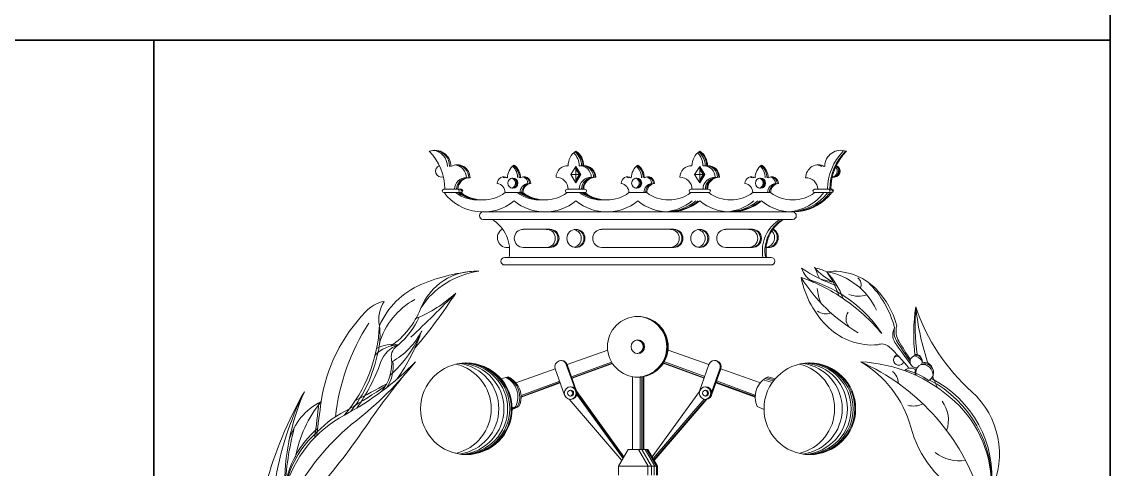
# Paper-space layout 'A3 horizontal' of a CAD drawing. Header units: millimetres. Extents: x 0 to 410, y 0 to 287.
# Drawn here: x 387.24 to 410, y 55.03 to 64.38 of the extents above; entities that cross this region are included whole.
import ezdxf

# ---------------------------------------------------------------- set-up
doc = ezdxf.new("R2010")
doc.units = ezdxf.units.MM
doc.layers.add('Cajetin y formato', color=7, linetype='Continuous', lineweight=35)

# ---------------------------------------------------------------- blocks, each defined once
blk = doc.blocks.new('Formato A3')
at = {"layer": 'Cajetin y formato'}
for p, q in [((410, 10), (410, 287)), ((225, 64), (410, 64)), ((390, 40), (390, 64))]:
    blk.add_line(p, q, dxfattribs=at)
at = {"layer": 'Cajetin y formato', "lineweight": 13}
for p, q in [((398.827, 61.356), (398.722, 61.186)), ((398.827, 61.356), (398.932, 61.186)), ((398.827, 61.356), (398.827, 61.016)), ((398.827, 61.336), (398.92, 61.186)), ((398.827, 61.303), (398.9, 61.186)), ((401.416, 61.356), (401.311, 61.186)), ((401.416, 61.356), (401.521, 61.186)), ((401.416, 61.356), (401.416, 61.016)), ((401.416, 61.336), (401.509, 61.186)), ((401.416, 61.303), (401.488, 61.186)), ((398.722, 61.186), (398.827, 61.016)), ((398.827, 61.186), (398.722, 61.186)), ((398.9, 61.186), (398.827, 61.068)), ((398.92, 61.186), (398.827, 61.035)), ((398.932, 61.186), (398.827, 61.016)), ((398.827, 61.186), (398.932, 61.186)), ((401.311, 61.186), (401.416, 61.016)), ((401.416, 61.186), (401.311, 61.186)), ((401.488, 61.186), (401.416, 61.068)), ((401.509, 61.186), (401.416, 61.035)), ((401.521, 61.186), (401.416, 61.016)), ((401.416, 61.186), (401.521, 61.186)), ((396.427, 60.879), (396.07, 60.879)), ((396.427, 60.809), (396.07, 60.809)), ((397.348, 60.809), (397.721, 60.809)), ((398.643, 60.881), (399.015, 60.881)), ((398.643, 60.809), (399.015, 60.809)), ((399.937, 60.809), (400.31, 60.809)), ((401.231, 60.881), (401.604, 60.881)), ((401.231, 60.809), (401.604, 60.809)), ((402.525, 60.809), (402.898, 60.809)), ((403.82, 60.879), (404.176, 60.879)), ((403.82, 60.809), (404.176, 60.809)), ((396.888, 60.406), (400.123, 60.406)), ((403.359, 60.406), (400.123, 60.406)), ((396.888, 60.25), (400.123, 60.25)), ((403.359, 60.25), (400.123, 60.25)), ((397.729, 60.043), (398.286, 60.043)), ((400.123, 60.043), (399.37, 60.043)), ((400.123, 60.043), (400.877, 60.043)), ((402.518, 60.043), (401.961, 60.043)), ((397.729, 59.664), (398.286, 59.664)), ((400.123, 59.664), (399.37, 59.664)), ((400.123, 59.664), (400.877, 59.664)), ((402.518, 59.664), (401.961, 59.664)), ((400.123, 59.452), (397.338, 59.452)), ((400.123, 59.452), (402.909, 59.452)), ((400.123, 59.297), (397.338, 59.297)), ((400.123, 59.297), (402.909, 59.297)), ((398.647, 57.214), (399.493, 57.513)), ((401.61, 57.214), (400.754, 57.517)), ((397.572, 56.834), (398.398, 57.126)), ((398.593, 56.573), (398.398, 57.126)), ((398.803, 56.718), (398.628, 57.214)), ((398.82, 56.701), (398.639, 57.214)), ((398.842, 56.661), (398.647, 57.214)), ((398.738, 56.956), (399.575, 57.265)), ((398.748, 56.938), (399.586, 57.247)), ((398.748, 56.927), (399.592, 57.238)), ((401.508, 56.927), (400.656, 57.241)), ((401.513, 56.939), (400.661, 57.254)), ((401.521, 56.963), (400.669, 57.277)), ((401.415, 56.661), (401.61, 57.214)), ((401.663, 56.573), (401.859, 57.126)), ((401.667, 56.649), (401.836, 57.126)), ((401.67, 56.631), (401.845, 57.126)), ((402.685, 56.834), (401.859, 57.126)), ((397.265, 56.913), (397.411, 56.957)), ((400.01, 56.961), (400.01, 55.441)), ((400.17, 56.961), (400.17, 55.441)), ((400.206, 56.961), (400.206, 55.441)), ((400.232, 56.961), (400.232, 55.441)), ((400.247, 56.961), (400.247, 55.441)), ((402.946, 56.873), (402.8, 56.917)), ((402.974, 56.896), (402.828, 56.939)), ((402.991, 56.913), (402.845, 56.957)), ((397.681, 56.566), (398.49, 56.865)), ((397.681, 56.543), (398.497, 56.845)), ((397.681, 56.532), (398.501, 56.835)), ((402.576, 56.532), (401.756, 56.835)), ((402.58, 56.545), (401.76, 56.848)), ((402.589, 56.568), (401.769, 56.871)), ((402.912, 56.845), (402.766, 56.888)), ((399.79, 55.211), (398.688, 56.489)), ((399.833, 55.286), (398.846, 56.648)), ((399.814, 55.253), (398.846, 56.589)), ((399.824, 55.271), (398.85, 56.617)), ((400.424, 55.286), (401.41, 56.648)), ((400.444, 55.252), (401.51, 56.489)), ((400.459, 55.224), (401.547, 56.486)), ((400.467, 55.211), (401.569, 56.489)), ((397.496, 56.303), (397.572, 56.335)), ((397.496, 56.286), (397.61, 56.335)), ((397.496, 56.275), (397.636, 56.335)), ((402.761, 56.275), (402.621, 56.335)), ((399.721, 55.093), (399.922, 55.441)), ((399.922, 55.441), (400.128, 55.441)), ((400.334, 55.441), (400.128, 55.441)), ((400.341, 55.093), (400.14, 55.441)), ((400.409, 55.093), (400.208, 55.441)), ((400.476, 55.093), (400.275, 55.441)), ((400.51, 55.093), (400.309, 55.441)), ((400.535, 55.093), (400.334, 55.441)), ((399.721, 55.093), (400.128, 55.093)), ((399.721, 54.905), (399.721, 55.093)), ((400.535, 55.093), (400.128, 55.093)), ((400.333, 54.905), (400.333, 55.093)), ((400.409, 54.905), (400.409, 55.093)), ((400.468, 54.905), (400.468, 55.093)), ((400.51, 54.905), (400.51, 55.093)), ((400.535, 54.905), (400.535, 55.093))]:
    blk.add_line(p, q, dxfattribs=at)
at = {"layer": 'Cajetin y formato'}
blk.add_lwpolyline([(225, 64), (225, 10), (410, 10), (410, 64)], dxfattribs=at)
at = {"layer": 'Cajetin y formato', "lineweight": 13}
for centre, radius in [((397.511, 61.008), 0.105), ((400.099, 61.008), 0.105), ((402.688, 61.008), 0.105), ((398.828, 59.853), 0.189), ((401.419, 59.853), 0.189), ((400.123, 57.586), 0.635), ((400.123, 57.586), 0.142), ((396.538, 56.29), 0.958), ((403.719, 56.29), 0.958), ((398.718, 56.617), 0.132), ((398.718, 56.617), 0.0626), ((401.539, 56.617), 0.132), ((401.539, 56.617), 0.0626)]:
    blk.add_circle(centre, radius, dxfattribs=at)
for centre, radius, start, end in [((395.878, 61.359), 0.337, 0, 110.5678), ((394.963, 60.879), 1.126, 0.0474, 44.9776), ((395.805, 61.359), 0.337, 0, 83.735), ((395.851, 61.359), 0.337, 0, 87.7257), ((399.034, 61.372), 0.368, 123.9274, 180), ((398.624, 61.372), 0.368, 0, 56.0726), ((401.623, 61.372), 0.368, 123.9274, 180), ((401.212, 61.372), 0.368, 0, 56.0726), ((404.368, 61.359), 0.337, 69.4322, 180), ((405.216, 60.879), 1.126, 135.0224, 179.9526), ((405.263, 60.879), 1.126, 135.0224, 179.9526), ((405.283, 60.879), 1.126, 135.0224, 179.9526), ((398.529, 61.372), 0.368, 0, 46.6209), ((398.578, 61.372), 0.368, 0, 51.6766), ((398.606, 61.372), 0.368, 0, 54.4107), ((401.117, 61.372), 0.368, 0, 46.6209), ((401.166, 61.372), 0.368, 0, 51.6766), ((401.195, 61.372), 0.368, 0, 54.4107), ((396.019, 61.259), 0.126, 111.4749, 288.1112), ((396.344, 61.12), 0.271, 0, 118.3292), ((396.27, 61.12), 0.271, 0, 82.1956), ((396.317, 61.12), 0.271, 0, 87.1697), ((397.729, 61.117), 0.331, 125.9765, 180), ((397.28, 61.117), 0.331, 0, 47.2049), ((397.316, 61.117), 0.331, 0, 51.3748), ((397.34, 61.117), 0.331, 0, 54.0235), ((398.656, 61.13), 0.242, 87.5947, 180), ((398.907, 61.13), 0.242, 0, 92.4053), ((398.956, 61.13), 0.242, 0, 92.4053), ((398.984, 61.13), 0.242, 0, 92.4053), ((399.002, 61.13), 0.242, 0, 92.4053), ((400.318, 61.117), 0.331, 125.9765, 180), ((399.868, 61.117), 0.331, 0, 47.2049), ((399.905, 61.117), 0.331, 0, 51.3748), ((399.929, 61.117), 0.331, 0, 54.0235), ((401.245, 61.13), 0.242, 87.5947, 180), ((401.496, 61.13), 0.242, 0, 92.4053), ((401.545, 61.13), 0.242, 0, 92.4053), ((401.573, 61.13), 0.242, 0, 92.4053), ((401.59, 61.13), 0.242, 0, 92.4053), ((402.906, 61.117), 0.331, 125.9765, 180), ((402.457, 61.117), 0.331, 0, 47.2049), ((402.493, 61.117), 0.331, 0, 51.3748), ((402.517, 61.117), 0.331, 0, 54.0235), ((403.903, 61.12), 0.271, 61.6708, 180), ((403.836, 61.12), 0.271, 61.6708, 82.9086), ((403.882, 61.12), 0.271, 61.6708, 87.8231), ((404.216, 61.259), 0.126, 256.994, 63.8146), ((404.195, 61.259), 0.126, 265.962, 55.5194), ((404.164, 61.259), 0.126, 280.6316, 41.8631), ((404.227, 61.259), 0.126, 251.8888, 68.5251), ((396.53, 60.879), 0.241, 87.29, 180), ((396.576, 60.879), 0.241, 87.29, 180), ((396.603, 60.879), 0.241, 87.29, 180), ((397.323, 61.002), 0.138, 57.0101, 180), ((397.153, 60.809), 0.195, 360, 80.4594), ((397.262, 61.002), 0.138, 57.0101, 77.2533), ((397.299, 61.002), 0.138, 57.0101, 84.9367), ((397.46, 61.008), 0.105, 283.8341, 76.1659), ((397.483, 61.008), 0.105, 277.6789, 82.3211), ((397.5, 61.008), 0.105, 272.8217, 87.1783), ((397.856, 60.809), 0.195, 99.5406, 180), ((397.746, 61.002), 0.138, 0, 122.9899), ((397.892, 60.809), 0.195, 99.5406, 180), ((397.685, 61.002), 0.138, 0, 77.2533), ((397.916, 60.809), 0.195, 99.5406, 180), ((397.722, 61.002), 0.138, 0, 84.9367), ((398.417, 60.881), 0.249, 360, 90.7689), ((399.146, 60.881), 0.249, 89.2311, 180), ((399.195, 60.881), 0.249, 89.2311, 180), ((399.223, 60.881), 0.249, 89.2311, 180), ((399.241, 60.881), 0.249, 89.2311, 180), ((399.912, 61.002), 0.138, 57.0101, 180), ((399.742, 60.809), 0.195, 360, 80.4594), ((399.851, 61.002), 0.138, 57.0101, 77.2533), ((399.887, 61.002), 0.138, 57.0101, 84.9367), ((400.049, 61.008), 0.105, 283.8341, 76.1659), ((400.071, 61.008), 0.105, 277.6789, 82.3211), ((400.089, 61.008), 0.105, 272.8217, 87.1783), ((400.444, 60.809), 0.195, 99.5406, 180), ((400.335, 61.002), 0.138, 0, 122.9899), ((400.481, 60.809), 0.195, 99.5406, 180), ((400.274, 61.002), 0.138, 0, 77.2533), ((400.505, 60.809), 0.195, 99.5406, 180), ((400.31, 61.002), 0.138, 0, 84.9367), ((401.006, 60.881), 0.249, 360, 90.7689), ((401.735, 60.881), 0.249, 89.2311, 180), ((401.784, 60.881), 0.249, 89.2311, 180), ((401.812, 60.881), 0.249, 89.2311, 180), ((401.829, 60.881), 0.249, 89.2311, 180), ((402.5, 61.002), 0.138, 57.0101, 180), ((402.33, 60.809), 0.195, 360, 80.4594), ((402.44, 61.002), 0.138, 57.0101, 77.2533), ((402.476, 61.002), 0.138, 57.0101, 84.9367), ((402.637, 61.008), 0.105, 283.8341, 76.1659), ((402.66, 61.008), 0.105, 277.6789, 82.3211), ((402.677, 61.008), 0.105, 272.8217, 87.1783), ((403.033, 60.809), 0.195, 99.5406, 180), ((402.923, 61.002), 0.138, 0, 122.9899), ((403.069, 60.809), 0.195, 99.5406, 180), ((402.862, 61.002), 0.138, 0, 77.2533), ((403.093, 60.809), 0.195, 99.5406, 180), ((402.899, 61.002), 0.138, 0, 84.9367), ((403.643, 60.879), 0.241, 360, 92.71), ((396.07, 60.844), 0.0351, 90, 270), ((396.888, 61.436), 1.03, 217.4875, 308.9217), ((396.775, 61.436), 0.778, 233.6848, 274.1558), ((396.353, 60.844), 0.0351, 270, 90), ((396.824, 61.436), 0.778, 233.6848, 272.3573), ((396.857, 61.436), 0.778, 233.6848, 271.1223), ((396.4, 60.844), 0.0351, 270, 90), ((396.427, 60.844), 0.0351, 270, 90), ((396.888, 61.436), 0.778, 233.6848, 306.3152), ((398.069, 61.436), 0.778, 233.6848, 274.1558), ((398.118, 61.436), 0.778, 233.6848, 272.3573), ((398.151, 61.436), 0.778, 233.6848, 271.1223), ((398.182, 61.436), 0.778, 233.6848, 306.3152), ((398.643, 60.845), 0.0356, 90, 270), ((399.363, 61.436), 0.778, 233.6848, 274.1558), ((399.412, 61.436), 0.778, 233.6848, 272.3573), ((399.446, 61.436), 0.778, 233.6848, 271.1223), ((399.015, 60.845), 0.0356, 270, 90), ((399.476, 61.436), 0.778, 233.6848, 306.3152), ((400.77, 61.436), 0.778, 233.6848, 306.3152), ((401.231, 60.845), 0.0356, 90, 270), ((401.604, 60.845), 0.0356, 270, 90), ((402.065, 61.436), 0.778, 233.6848, 306.3152), ((403.359, 61.436), 1.03, 231.0783, 322.5125), ((403.359, 61.436), 0.778, 233.6848, 306.3152), ((403.198, 61.436), 1.03, 274.4844, 322.5125), ((403.276, 61.436), 1.03, 272.2951, 322.5125), ((403.327, 61.436), 1.03, 270.8741, 322.5125), ((403.82, 60.844), 0.0351, 90, 270), ((404.109, 60.844), 0.0351, 270, 90), ((404.156, 60.844), 0.0351, 270, 90), ((404.176, 60.844), 0.0351, 270, 90), ((398.182, 61.436), 1.03, 231.0783, 308.9217), ((399.476, 61.436), 1.03, 231.0783, 308.9217), ((400.77, 61.436), 1.03, 231.0783, 308.9217), ((400.609, 61.436), 1.03, 274.4844, 308.9217), ((400.688, 61.436), 1.03, 272.2951, 308.9217), ((400.739, 61.436), 1.03, 270.8741, 308.9217), ((402.065, 61.436), 1.03, 231.0783, 308.9217), ((401.904, 61.436), 1.03, 274.4844, 308.9217), ((401.982, 61.436), 1.03, 272.2951, 308.9217), ((402.033, 61.436), 1.03, 270.8741, 308.9217), ((396.888, 60.328), 0.0779, 90, 270), ((403.359, 60.328), 0.0779, 270, 90), ((396.678, 59.592), 0.765, 349.4489, 59.401), ((403.492, 59.592), 0.765, 120.599, 190.5511), ((403.546, 59.592), 0.765, 120.599, 190.5511), ((403.568, 59.592), 0.765, 120.599, 190.5511), ((397.396, 59.869), 0.209, 120.0982, 282.0362), ((397.729, 59.853), 0.189, 90, 270), ((398.209, 59.853), 0.189, 270, 90), ((398.264, 59.853), 0.189, 270, 90), ((398.286, 59.853), 0.189, 270, 90), ((398.751, 59.853), 0.189, 281.6576, 78.3424), ((398.806, 59.853), 0.189, 273.3097, 86.6903), ((399.37, 59.853), 0.189, 90, 270), ((400.8, 59.853), 0.189, 270, 90), ((400.855, 59.853), 0.189, 270, 90), ((400.877, 59.853), 0.189, 270, 90), ((401.342, 59.853), 0.189, 281.6576, 78.3424), ((401.397, 59.853), 0.189, 273.3097, 86.6903), ((401.961, 59.853), 0.189, 90, 270), ((402.441, 59.853), 0.189, 270, 90), ((402.496, 59.853), 0.189, 270, 90), ((402.518, 59.853), 0.189, 270, 90), ((402.85, 59.869), 0.209, 257.9638, 59.9018), ((402.829, 59.869), 0.209, 263.9636, 55.0431), ((402.774, 59.869), 0.209, 279.0748, 42.5408), ((397.338, 59.374), 0.0776, 90, 270), ((402.909, 59.374), 0.0776, 270, 90), ((405.214, 61.635), 2.924, 235.241, 251.5698), ((404.032, 59.387), 0.509, 197.5886, 243.3759), ((404.841, 60.167), 1.383, 222.0387, 242.7492), ((403.46, 57.753), 1.53, 66.4536, 76.6456), ((401.553, 58.057), 2.552, 22.0071, 27.6474), ((396.738, 57.924), 1.245, 87.1444, 158.4711), ((396.953, 55.751), 3.421, 92.558, 113.5017), ((397.038, 57.445), 1.739, 97.8717, 146.2715), ((406.437, 60.843), 3.417, 211.9589, 240.088), ((402.356, 55.595), 3.638, 55.3543, 71.0299), ((405.434, 59.392), 1.928, 190.6666, 226.8393), ((402.899, 56.313), 2.795, 33.7197, 72.9073), ((404.648, 61.211), 2.315, 251.6495, 260.0214), ((404.224, 57.939), 1.227, 44.2322, 97.1555), ((402.63, 58.103), 1.785, 17.8946, 36.1416), ((403.829, 57.764), 1.412, 24.744, 80.1147), ((402.868, 58.035), 1.644, 19.8775, 42.9392), ((404.601, 58.883), 0.19, 337.8664, 49.1821), ((396.261, 57.341), 1.687, 113.5017, 156.0589), ((404.991, 58.917), 1.123, 185.8221, 201.4835), ((403.467, 57.444), 2.095, 14.857, 45.3649), ((403.864, 57.588), 1.729, 14.6513, 44.2322), ((394.934, 57.883), 0.662, 99.9433, 139.4189), ((395.38, 58.16), 0.674, 146.209, 191.4992), ((396.161, 57.254), 1.494, 117.9975, 164.2904), ((370.99, 83.546), 35.472, 313.4343, 315.5563), ((386.756, 64.901), 11.39, 319.8454, 327.0622), ((394.443, 60.725), 2.752, 292.1998, 312.8609), ((402.067, 55.177), 4.146, 40.416, 55.3543), ((404.74, 59.203), 0.559, 248.559, 287.9046), ((396.842, 55.954), 3.373, 135.6062, 171.6884), ((393.992, 59.007), 1.706, 304.6477, 338.4711), ((404.058, 58.584), 0.309, 235.3428, 289.9911), ((404.734, 58.17), 0.258, 146.5976, 219.5115), ((409.88, 57.843), 3.988, 171.679, 186.3392), ((411.017, 58.069), 5.095, 176.0496, 187.2952), ((411.405, 58.99), 5.501, 185.9493, 198.8327), ((409.918, 59.775), 4.208, 198.7833, 228.0549), ((398.267, 55.633), 4.493, 146.9834, 173.8098), ((394.024, 58.899), 1.677, 310.6952, 335.63), ((400.092, 57.586), 0.635, 271.4004, 88.5996), ((400.11, 57.586), 0.635, 270.6001, 89.3999), ((391.622, 58.159), 3.1, 319.8482, 357.5338), ((393.201, 57.827), 1.532, 346.3132, 7.4613), ((393.256, 58.886), 2.539, 311.7099, 337.67), ((394.289, 58.568), 1.466, 297.9268, 333.8272), ((392.066, 59.1), 3.729, 324.0238, 341.5805), ((405.031, 58.963), 1.34, 226.8393, 274.6114), ((405.735, 57.835), 0.283, 148.9817, 213.6762), ((405.833, 57.892), 0.352, 165.3013, 211.0944), ((405.932, 57.912), 0.411, 164.0495, 210.8495), ((395.148, 56.903), 0.725, 92.367, 135.4695), ((394.999, 56.96), 0.678, 79.8764, 119.8354), ((395.312, 57.057), 0.602, 108.82, 160.2708), ((395.259, 57.372), 0.291, 118.9, 187.3769), ((400.092, 57.586), 0.142, 276.2749, 83.7251), ((400.11, 57.586), 0.142, 272.6849, 87.3151), ((405.225, 57.423), 0.222, 47.4792, 113.0121), ((402.871, 54.855), 3.706, 37.991, 47.4792), ((413.229, 62.828), 9.288, 213.6762, 217.1801), ((410.134, 60.486), 5.374, 211.0944, 216.5148), ((413.773, 62.596), 9.544, 210.8495, 213.5712), ((391.897, 58.002), 2.84, 321.3433, 349.0169), ((405.579, 57.312), 0.11, 106.3181, 338.0909), ((405.539, 57.312), 0.0787, 44.0095, 132.1151), ((405.943, 57.276), 0.129, 335.1404, 280.0193), ((405.866, 57.162), 0.237, 29.5811, 82.4184), ((405.94, 57.298), 0.126, 12.1717, 101.4462), ((391.015, 61.669), 6.262, 298.3783, 315.3897), ((389.508, 62.035), 7.634, 308.165, 321.3919), ((391.052, 58.585), 3.924, 324.4513, 340.2708), ((406.637, 47.622), 14.755, 139.1617, 145.8383), ((394.106, 57.223), 0.871, 319.194, 7.3769), ((394.231, 57.179), 0.78, 325.3645, 8.0161), ((396.099, 56.29), 0.958, 283.2366, 76.7634), ((396.258, 56.29), 0.958, 278.3959, 81.6041), ((396.366, 56.29), 0.958, 275.1405, 84.8595), ((396.442, 56.29), 0.958, 272.8532, 87.1468), ((396.487, 56.29), 0.958, 271.5212, 88.4788), ((396.519, 56.29), 0.958, 270.5704, 89.4296), ((398.522, 57.17), 0.132, 19.478, 199.478), ((398.503, 57.17), 0.132, 19.478, 85.8981), ((398.514, 57.17), 0.132, 19.478, 88.2432), ((401.712, 57.17), 0.132, 157.2223, 160.522), ((401.721, 57.17), 0.132, 158.5429, 160.522), ((401.734, 57.17), 0.132, 340.522, 160.522), ((401.712, 57.17), 0.132, 340.522, 85.0487), ((401.721, 57.17), 0.132, 340.522, 87.0316), ((403.28, 56.29), 0.958, 283.2366, 76.7634), ((403.439, 56.29), 0.958, 278.3959, 81.6041), ((403.547, 56.29), 0.958, 275.1405, 84.8595), ((403.624, 56.29), 0.958, 272.8532, 87.1468), ((403.668, 56.29), 0.958, 271.5212, 88.4788), ((403.7, 56.29), 0.958, 270.5704, 89.4296), ((404.638, 54.177), 3.098, 46.9632, 87.3219), ((402.898, 53.072), 4.603, 19.4847, 65.833), ((403.649, 55.318), 2.259, 15.14, 59.86), ((405.828, 56.975), 0.166, 46.862, 137.9623), ((406.121, 57.046), 0.186, 286.8212, 198.5313), ((406.07, 56.989), 0.226, 358.2099, 98.4045), ((406.121, 57.092), 0.165, 20.0441, 108.4241), ((397.153, 56.535), 0.464, 334.534, 61.9464), ((397.191, 56.535), 0.464, 334.534, 63.8844), ((397.217, 56.535), 0.464, 334.534, 65.2169), ((403.04, 56.535), 0.464, 114.7831, 205.466), ((405.24, 56.816), 0.329, 0.91, 51.1205), ((405.262, 55.451), 1.717, 56.4764, 74.3637), ((406.164, 57.048), 0.245, 165.9182, 192.5089), ((405.199, 54.849), 2.331, 353.7772, 62.8895), ((411.405, 58.99), 5.501, 201.5701, 204.2292), ((381.327, 77.421), 24.69, 301.1399, 303.1916), ((382.519, 79.155), 25.531, 297.2693, 298.9428), ((398.699, 56.617), 0.132, 274.1019, 85.8981), ((398.699, 56.617), 0.0626, 278.6725, 81.3275), ((398.71, 56.617), 0.132, 271.7568, 88.2432), ((398.71, 56.617), 0.0626, 273.7052, 86.2948), ((401.516, 56.617), 0.132, 274.9513, 85.0487), ((401.516, 56.617), 0.0626, 280.4827, 79.5173), ((401.525, 56.617), 0.132, 272.9684, 87.0316), ((401.525, 56.617), 0.0626, 276.2671, 83.7329), ((405.101, 54.747), 2.42, 356.4239, 62.3396), ((400.282, 52.553), 8.221, 150.1512, 164.8488), ((398.969, 53.708), 6.517, 153.2169, 171.0795), ((397.583, 54.69), 4.844, 156.1927, 181.1019), ((394.077, 55.281), 1.294, 116.3109, 164.5879), ((395.449, 54.84), 2.52, 140.5494, 170.0066), ((421.859, 52.299), 28.656, 171.6884, 173.1259), ((405.955, 56.054), 0.662, 340.7334, 36.877), ((405.107, 54.679), 2.411, 358.0368, 46.9632), ((405.937, 55.345), 1.748, 334.6505, 48.0549), ((379.5, 57.695), 14.011, 351.7593, 354.7587), ((395.133, 54.119), 2.406, 115.5689, 135.4627), ((405.886, 56.818), 0.471, 255.1514, 295.1872), ((395.213, 53.898), 2.57, 118.3783, 164.2398), ((397.243, 52.194), 4.883, 128.165, 150.6335), ((399.761, 54.184), 7.033, 165.9014, 176.6388), ((394.73, 54.355), 2.005, 130.5199, 173.0969), ((394.849, 54.208), 2.145, 131.8447, 169.5631), ((383.313, 63.45), 13.432, 317.9297, 325.8383), ((408.12, 56.528), 2.373, 195.14, 241.092), ((406.853, 56.014), 0.815, 231.192, 278.6812)]:
    blk.add_arc(centre, radius, start, end, dxfattribs=at)

psp = doc.layouts.new('A3 horizontal')

# ---------------------------------------------------------------- block references
psp.add_blockref('Formato A3', (0, 0))

doc.saveas('drawing.dxf')
